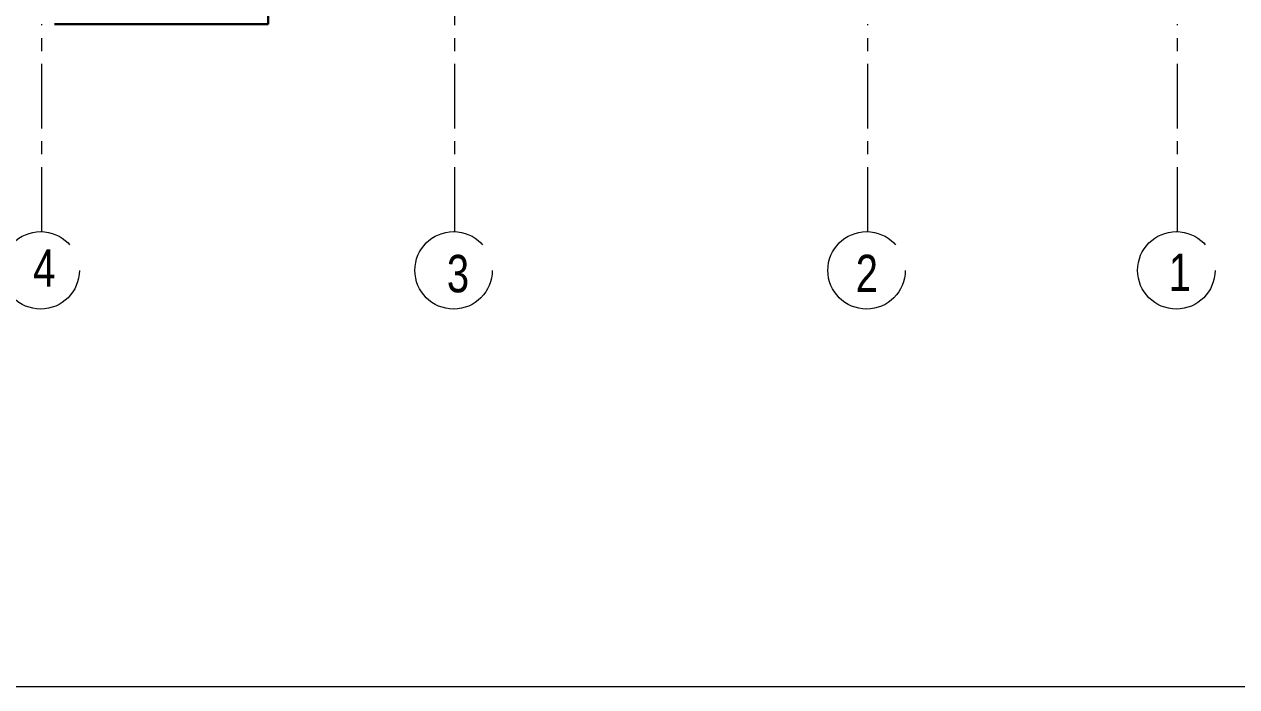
# Model space of a CAD drawing. Extents: x 800 to 995, y 398 to 804.
# Drawn here: x 901.25 to 915.35, y 605.71 to 613.42 of the extents above; entities that cross this region are included whole.
import ezdxf

# ---------------------------------------------------------------- set-up
doc = ezdxf.new("R2010")
doc.units = 0
doc.header["$MEASUREMENT"] = 0
doc.linetypes.add('CENTERX2', pattern=[4, 2.5, -0.5, 0.5, -0.5])
for name, color, linetype, lineweight in [('axis', 1, 'CENTERX2', 5), ('txt in circle', 11, 'CONTINUOUS', 13), ('UG-BORDER', 20, 'CONTINUOUS', 80), ('Wall', 252, 'CONTINUOUS', 30)]:
    doc.layers.add(name, color=color, linetype=linetype, lineweight=lineweight)
doc.styles.add('SOSA2', font='SOSA.shx', dxfattribs={"width": 0.8})

msp = doc.modelspace()

# ---------------------------------------------------------------- linework, layer by layer
at = {"layer": 'axis', "color": 0, "ltscale": 0.3}
for p, q in [((906.258, 611.005), (906.258, 613.666)), ((901.458, 611.005), (901.458, 613.416)), ((911.058, 611.005), (911.058, 613.416)), ((914.658, 611.005), (914.658, 613.416))]:
    msp.add_line(p, q, dxfattribs=at)
at = {"layer": 'axis', "color": 0}
for centre in [(901.445, 610.555), (906.245, 610.555), (911.045, 610.555), (914.645, 610.555)]:
    msp.add_circle(centre, 0.45, dxfattribs=at)
at = {"layer": 'UG-BORDER', "color": 14, "lineweight": 20}
msp.add_line((926.487, 605.714), (848.151, 605.714), dxfattribs=at)
at = {"layer": 'Wall', "color": 252, "linetype": 'Continuous'}
for p, q in [((904.088, 613.666), (904.088, 613.416)), ((904.088, 613.416), (901.608, 613.416))]:
    msp.add_line(p, q, dxfattribs=at)

# ---------------------------------------------------------------- texts
at = {"layer": 'txt in circle', "color": 0, "ltscale": 0.01, "char_height": 0.435, "attachment_point": 5, "style": 'SOSA2'}
for s, insert in [('4', (901.487, 610.581)), ('3', (906.296, 610.514)), ('2', (911.048, 610.519)), ('1', (914.686, 610.533))]:
    msp.add_mtext(s, dxfattribs=dict(at, insert=insert))

doc.saveas('drawing.dxf')
